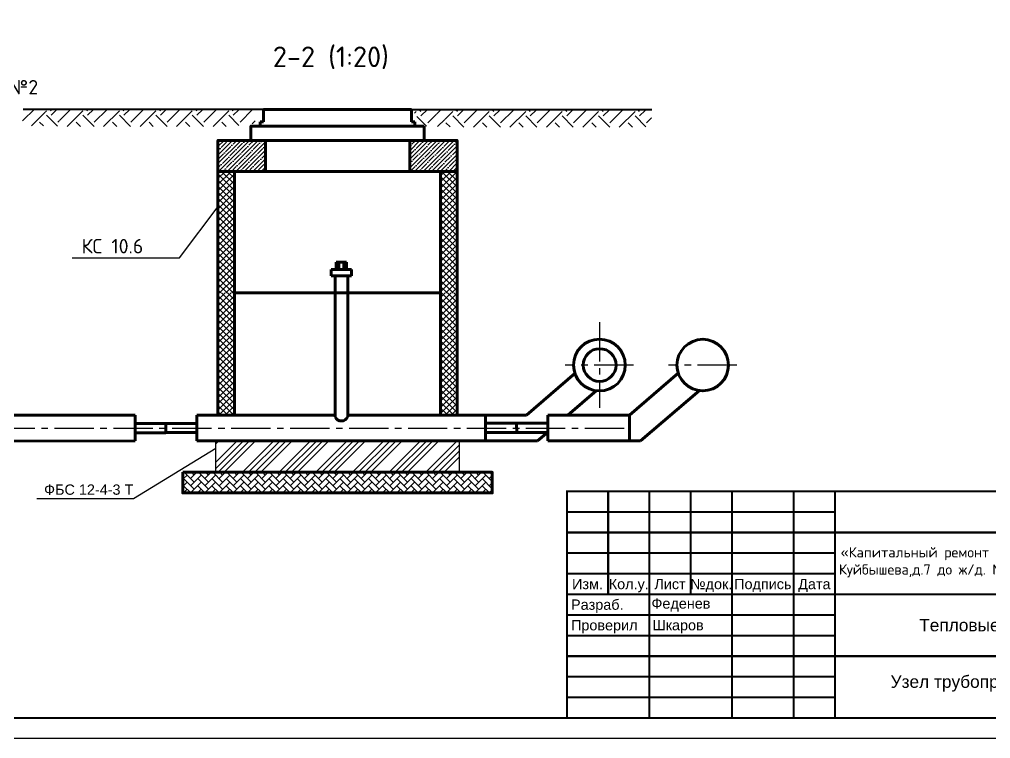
# Model space of a CAD drawing. Header units: metres. Extents: x 1642 to 8476, y 831 to 5441.
# Drawn here: x 5094.3 to 5329.7, y 1836.4 to 2010.9 of the extents above; entities that cross this region are included whole.
import ezdxf
from ezdxf.enums import TextEntityAlignment as Align

# ---------------------------------------------------------------- set-up
doc = ezdxf.new("R2010")
doc.units = ezdxf.units.M
doc.linetypes.add('осевая2', pattern=[28.575, 19.05, -3.175, 3.175, -3.175])
for name, color, linetype, lineweight in [('2 Рамка обычные', 1, 'Continuous', 60), ('3 Оъекты сущ.', 7, 'Continuous', 30), ('9 Размеры на геодезии', 5, 'Continuous', 40), ('Объекты проект.', 1, 'Continuous', 80), ('Осевая', 2, 'осевая2', 30), ('Размер', 4, 'Continuous', 30), ('Размерный', 4, 'Continuous', 30), ('Размеры на чертеже', 250, 'Continuous', 25)]:
    doc.layers.add(name, color=color, linetype=linetype, lineweight=lineweight)
doc.layers.add('Штриховка', color=7, linetype='Continuous')
doc.styles.add('-ISOCPEUR-', font='isocpeur.ttf')
doc.styles.get("Standard").update_dxf_attribs({"font": 'arial.ttf'})

# ---------------------------------------------------------------- blocks, each defined once
blk = doc.blocks.new('*U330')
blk.add_lwpolyline([(0, 123), (594, 123), (594, -297), (0, -297)], close=True)
at = {"const_width": 0.5}
blk.add_lwpolyline([(20, 118), (589, 118), (589, -292), (20, -292)], close=True, dxfattribs=at)
for points in [[(404, -292), (404, -237), (589, -237)], [(414, -237), (414, -262)], [(424, -237), (424, -292)], [(434, -237), (434, -262)], [(444, -237), (444, -292)], [(459, -237), (459, -292)], [(469, -237), (469, -292)], [(404, -242), (469, -242)], [(404, -247), (469, -247)], [(469, -247), (589, -247)], [(404, -252), (469, -252)], [(404, -257), (469, -257)], [(404, -262), (589, -262)], [(404, -267), (469, -267)], [(404, -272), (469, -272)], [(404, -277), (469, -277)], [(469, -277), (589, -277)], [(404, -282), (469, -282)], [(404, -287), (469, -287)]]:
    blk.add_lwpolyline(points, dxfattribs=at)
for s, p in [('Изм.', (409, -259.5)), ('Кол.у.', (419, -259.5)), ('Лист', (429, -259.5)), ('№док.', (439, -259.5)), ('Подпись', (451.5, -259.5)), ('Дата', (464, -259.5))]:
    blk.add_text(s, height=2.5).set_placement(p, align=Align.MIDDLE_CENTER)
for s, p in [('Разраб.', (405, -264.5)), ('Проверил', (405, -269.5))]:
    blk.add_text(s, height=2.5).set_placement(p, align=Align.MIDDLE_LEFT)
at = {"insert": (527.34, -255.97), "char_height": 2.5, "width": 124.3112, "attachment_point": 5, "style": '-ISOCPEUR-'}
blk.add_mtext('\\pi3.21545;{\\C7;«Капитальный ремонт (реконструкция) тепловых сетей от ТК-8013 по ул. Куйбышева,д.7 до ж/д. №6 по ул. Луговая в ГО г. Рыбинск Ярославской области».}', dxfattribs=at)
blk.add_attdef('РАЗРАБОТАЛ', text='', height=2.5).set_placement((424.5, -264.22), align=Align.MIDDLE_LEFT)
at = {"flags": 8}
for tag, height, p in [('ДАТА', 2.5, (464.07, -264.4)), ('ЛИСТ', 3, (560.39, -271.92)), ('ЛИСТОВ', 3, (577.89, -271.92))]:
    blk.add_attdef(tag, text='', height=height, dxfattribs=at).set_placement(p, align=Align.MIDDLE_CENTER)
blk.add_attdef('ПРОВЕРИЛ', (424.75, -270.73), '', height=2.5)
for tag, p in [('ТЕПЛОВЫЕ_СЕТИ_001', (489.41, -270.98)), ('ИМЯ_ЧЕРТЕЖА_001', (492.54, -284.68))]:
    blk.add_attdef(tag, p, '', height=3, dxfattribs=at)
at = {"style": '-ISOCPEUR-', "flags": 8}
blk.add_attdef('ФОРМАТ', text='', height=3, dxfattribs=at).set_placement((554.97, -294.75), align=Align.MIDDLE_CENTER)

msp = doc.modelspace()

# ---------------------------------------------------------------- hatches: boundary and pattern name
h = msp.add_hatch()
h.set_pattern_fill('ANSI35', scale=0.23)
h.set_pattern_definition([(45, (586.2834, -252.4151), (-1.03272945, 1.03272945), []), (45, (587.3161, -252.4151), (-1.03272945, 1.03272945), [1.825625, -0.365125, 0, -0.365125])])
h.paths.add_polyline_path([(5142.388, 1981.525), (5142.388, 1974.025), (5153.888, 1974.025), (5153.888, 1981.525)])
h.paths.add_polyline_path([(5188.888, 1974.025), (5200.388, 1974.025), (5200.388, 1981.525), (5188.888, 1981.525)])
h = msp.add_hatch()
h.set_pattern_fill('ANSI37', scale=0.33)
h.set_pattern_definition([(45, (436.9373, -237.9151), (-0.74087113, 0.74087113), []), (135, (436.9373, -237.9151), (-0.74087113, -0.74087113), [])])
h.paths.add_polyline_path([(5146.388, 1974.025), (5142.388, 1974.025), (5142.388, 1944.525), (5146.388, 1944.525)])
h.paths.add_polyline_path([(5200.388, 1974.025), (5196.388, 1974.025), (5196.388, 1944.525), (5200.388, 1944.525)])
h = msp.add_hatch()
h.set_pattern_fill('ANSI37', scale=0.33)
h.set_pattern_definition([(45, (436.9373, -267.4151), (-0.74087113, 0.74087113), []), (135, (436.9373, -267.4151), (-0.74087113, -0.74087113), [])])
h.paths.add_polyline_path([(5146.388, 1944.525), (5142.388, 1944.525), (5142.388, 1915.025), (5146.388, 1915.025)])
h.paths.add_polyline_path([(5200.388, 1944.525), (5196.388, 1944.525), (5196.388, 1915.025), (5200.388, 1915.025)])
h = msp.add_hatch()
h.set_pattern_fill('ANSI34', scale=0.33)
h.set_pattern_definition([(45, (223.883, 8578.6014), (-4.445227, 4.445227), []), (45, (225.365, 8578.6014), (-4.445227, 4.445227), []), (45, (226.8465, 8578.6014), (-4.445227, 4.445227), []), (45, (228.328, 8578.6014), (-4.445227, 4.445227), [])])
h.paths.add_polyline_path([(5141.888, 1908.65), (5141.888, 1901.025), (5200.888, 1901.025), (5200.888, 1908.65), (5172.286, 1908.65)])
h = msp.add_hatch()
h.set_pattern_fill('AR-HBONE', scale=0.012)
h.set_pattern_definition([(45, (511.4298, 7911.8052), (0, 1.72420918), [3.6576, -1.2192]), (135, (512.2919, 7912.6673), (2e-16, 1.72420918), [3.6576, -1.2192])])
h.paths.add_polyline_path([(5133.871, 1896.025), (5208.904, 1896.025), (5208.904, 1901.025), (5133.871, 1901.025)])
at = {"layer": 'Штриховка'}
h = msp.add_hatch(dxfattribs=at)
h.set_pattern_fill('EARTH', color=256, scale=25, angle=45, style=0)
h.set_pattern_definition([(45, (-129041.7694, 585736.317), (0, 8.838834765), [6.25, -6.25]), (45, (-129043.427, 585737.974), (0, 8.838834765), [6.25, -6.25]), (45, (-129045.084, 585739.6316), (0, 8.838834765), [6.25, -6.25]), (135, (-129045.084, 585740.7364), (-8.838834765, 9e-16), [6.25, -6.25]), (135, (-129043.427, 585742.3937), (-8.838834765, 9e-16), [6.25, -6.25]), (135, (-129041.7694, 585744.051), (-8.838834765, 9e-16), [6.25, -6.25])])
h.paths.add_polyline_path([(5153.285, 1988.842), (5153.098, 1988.59), (5150.81, 1985.497), (5150.983, 1985.731)], flags=17)
h.paths.add_polyline_path([(5145.783, 1988.958), (5153.42, 1989.025), (5150.896, 1985.614), (5145.783, 1984.927)])
h.paths.add_polyline_path([(5099.707, 1989.066), (5145.783, 1989.066), (5145.783, 1984.927), (5106.21, 1984.927)])
h.paths.add_polyline_path([(5095.027, 1989.201), (5099.142, 1989.201), (5106.21, 1984.927), (5095.019, 1985.152)])
h = msp.add_hatch(dxfattribs=at)
h.set_pattern_fill('EARTH', color=256, scale=25, angle=45, style=0)
h.set_pattern_definition([(45, (-129164.227, 585736.141), (0, 8.838834765), [6.25, -6.25]), (45, (-129165.8846, 585737.798), (0, 8.838834765), [6.25, -6.25]), (45, (-129167.542, 585739.4555), (0, 8.838834765), [6.25, -6.25]), (135, (-129167.542, 585740.5603), (-8.838834765, 9e-16), [6.25, -6.25]), (135, (-129165.8846, 585742.2176), (-8.838834765, 9e-16), [6.25, -6.25]), (135, (-129164.227, 585743.875), (-8.838834765, 9e-16), [6.25, -6.25])])
h.paths.add_polyline_path([(5247.647, 1988.554), (5247.514, 1988.349), (5247.402, 1984.859), (5247.558, 1985.135)])
h.paths.add_polyline_path([(5240.111, 1988.781), (5247.606, 1988.765), (5247.558, 1984.816), (5240.111, 1984.751)])
h.paths.add_polyline_path([(5194.035, 1988.89), (5240.111, 1988.89), (5240.111, 1984.751), (5200.538, 1984.751)])
h.paths.add_polyline_path([(5189.355, 1989.025), (5193.47, 1989.025), (5200.538, 1984.751), (5192.351, 1984.976)])

# ---------------------------------------------------------------- linework, layer by layer
for p, q in [((5153.888, 1974.025), (5142.388, 1974.025)), ((5200.388, 1974.025), (5188.888, 1974.025)), ((5133.102, 1953.037), (5142.688, 1965.806)), ((5107.051, 1953.037), (5133.102, 1953.037)), ((5121.902, 1894.667), (5141.888, 1906.895)), ((5098.455, 1894.667), (5121.902, 1894.667))]:
    msp.add_line(p, q)
at = {"layer": '2 Рамка обычные', "color": 7}
for p, q in [((5153.42, 1986.025), (5153.42, 1989.025)), ((5153.42, 1989.025), (5189.355, 1989.025)), ((5153.42, 1986.025), (5153.42, 1989.025)), ((5189.355, 1986.025), (5189.355, 1989.025)), ((5189.355, 1986.025), (5189.355, 1989.025)), ((5152.638, 1985.025), (5152.638, 1986.025)), ((5152.638, 1986.025), (5153.42, 1986.025)), ((5152.638, 1985.025), (5152.638, 1986.025)), ((5152.638, 1986.025), (5153.42, 1986.025)), ((5153.888, 1985.025), (5152.638, 1985.025)), ((5153.888, 1985.025), (5152.638, 1985.025)), ((5153.888, 1985.025), (5188.888, 1985.025)), ((5188.888, 1985.025), (5190.138, 1985.025)), ((5188.888, 1985.025), (5190.138, 1985.025)), ((5190.138, 1986.025), (5189.355, 1986.025)), ((5190.138, 1986.025), (5189.355, 1986.025)), ((5190.138, 1985.025), (5190.138, 1986.025)), ((5190.138, 1985.025), (5190.138, 1986.025)), ((5153.888, 1974.025), (5153.888, 1981.525)), ((5153.888, 1981.525), (5188.888, 1981.525)), ((5188.888, 1981.525), (5188.888, 1974.025)), ((5200.388, 1974.025), (5142.388, 1974.025)), ((5142.388, 1974.025), (5142.388, 1944.525)), ((5146.388, 1974.025), (5146.388, 1944.525)), ((5153.888, 1974.025), (5188.888, 1974.025)), ((5196.388, 1974.025), (5196.388, 1944.525)), ((5200.388, 1944.525), (5200.388, 1974.025)), ((5142.388, 1944.525), (5142.388, 1915.025)), ((5146.388, 1944.525), (5146.388, 1915.025)), ((5146.388, 1944.525), (5196.388, 1944.525)), ((5196.388, 1944.525), (5196.388, 1915.025)), ((5200.388, 1915.025), (5200.388, 1944.525))]:
    msp.add_line(p, q, dxfattribs=at)
for points in [[(5192.388, 1985.025), (5150.388, 1985.025), (5150.388, 1981.525), (5192.388, 1981.525)], [(5133.871, 1901.025), (5208.904, 1901.025), (5208.904, 1896.025), (5133.871, 1896.025)]]:
    msp.add_lwpolyline(points, close=True, dxfattribs=at)
for points in [[(5153.888, 1981.525), (5142.388, 1981.525), (5142.388, 1974.025), (5153.888, 1974.025)], [(5188.888, 1974.025), (5200.388, 1974.025), (5200.388, 1981.525), (5188.888, 1981.525)]]:
    msp.add_lwpolyline(points, dxfattribs=at)
at = {"layer": '9 Размеры на геодезии', "color": 0, "linetype": 'ByBlock'}
for p, q in [((5153.42, 1989.025), (5095.161, 1989.025)), ((5189.355, 1989.025), (5247.616, 1989.025))]:
    msp.add_line(p, q, dxfattribs=at)
at = {"layer": 'Объекты проект.', "lineweight": 60}
for p, q in [((5172.312, 1950.176), (5169.868, 1950.176)), ((5169.868, 1950.176), (5169.868, 1948.648)), ((5171.09, 1950.176), (5171.09, 1951.957)), ((5172.312, 1951.957), (5171.09, 1951.957)), ((5171.701, 1951.957), (5171.701, 1950.176)), ((5173.534, 1951.957), (5172.312, 1951.957)), ((5174.756, 1950.176), (5172.312, 1950.176)), ((5172.923, 1951.957), (5172.923, 1950.176)), ((5173.534, 1950.176), (5173.534, 1951.957)), ((5174.756, 1948.648), (5174.756, 1950.176)), ((5169.868, 1948.648), (5174.756, 1948.648)), ((5170.781, 1948.648), (5170.781, 1914.499)), ((5173.843, 1948.648), (5173.843, 1914.499)), ((5242.194, 1914.9), (5254.004, 1925.046)), ((5244.87, 1908.65), (5259.178, 1920.82)), ((5122.286, 1914.875), (5083.511, 1914.875)), ((5122.286, 1914.875), (5122.293, 1908.625)), ((5137.286, 1908.65), (5137.286, 1914.9)), ((5137.286, 1914.9), (5170.781, 1914.9)), ((5207.286, 1914.9), (5173.843, 1914.9)), ((5207.286, 1914.9), (5207.286, 1908.65)), ((5222.378, 1908.65), (5222.378, 1914.9)), ((5222.378, 1914.9), (5242.194, 1914.9)), ((5242.194, 1914.9), (5242.194, 1908.65)), ((5129.786, 1912.875), (5122.286, 1912.875)), ((5129.786, 1912.875), (5137.286, 1912.875)), ((5129.786, 1910.625), (5129.786, 1912.875)), ((5129.786, 1912.875), (5129.786, 1910.625)), ((5129.786, 1910.625), (5129.786, 1912.875)), ((5129.786, 1912.875), (5129.786, 1910.625)), ((5207.286, 1912.9), (5214.786, 1912.9)), ((5214.832, 1910.775), (5214.786, 1912.9)), ((5222.378, 1912.896), (5214.878, 1912.896)), ((5122.286, 1910.625), (5129.786, 1910.625)), ((5129.786, 1910.65), (5137.286, 1910.65)), ((5214.786, 1910.65), (5207.286, 1910.65)), ((5222.378, 1910.65), (5214.878, 1910.65)), ((5122.286, 1908.625), (5083.511, 1908.582)), ((5137.286, 1908.65), (5172.286, 1908.65)), ((5207.286, 1908.65), (5172.286, 1908.65)), ((5222.378, 1908.65), (5242.194, 1908.65)), ((5242.194, 1908.65), (5244.87, 1908.65))]:
    msp.add_line(p, q, dxfattribs=at)
at = {"layer": 'Объекты проект.', "color": 5, "lineweight": 60}
for p, q in [((5217.194, 1914.9), (5229.004, 1925.046)), ((5227.218, 1914.9), (5234.178, 1920.82)), ((5207.378, 1914.9), (5217.194, 1914.9)), ((5219.87, 1908.65), (5222.378, 1910.782)), ((5207.286, 1908.65), (5217.139, 1908.65)), ((5217.194, 1908.65), (5219.87, 1908.65))]:
    msp.add_line(p, q, dxfattribs=at)
for centre, radius in [((5234.878, 1927.025), 6.274), ((5234.933, 1927.025), 3.975)]:
    msp.add_circle(centre, radius, dxfattribs=at)
at = {"layer": 'Объекты проект.', "lineweight": 60}
msp.add_circle((5259.933, 1927.025), 6.25, dxfattribs=at)
msp.add_arc((5172.309, 1915.11), 1.651, 202.33276, 338.29349, dxfattribs=at)
at = {"layer": 'Осевая', "color": 3, "ltscale": 0.5}
for p, q in [((5234.878, 1937.407), (5234.878, 1916.642)), ((5243.153, 1927.025), (5226.602, 1927.025)), ((5268.209, 1927.025), (5251.657, 1927.025)), ((5074.176, 1911.707), (5242.194, 1911.707))]:
    msp.add_line(p, q, dxfattribs=at)
at = {"layer": 'Размер', "color": 7, "lineweight": 30}
for p, q in [((5141.888, 1901.025), (5141.888, 1908.65)), ((5200.888, 1908.65), (5200.888, 1901.025)), ((5200.888, 1901.025), (5141.888, 1901.025))]:
    msp.add_line(p, q, dxfattribs=at)

# ---------------------------------------------------------------- block references
at = {"layer": 'Размеры на чертеже', "lineweight": 90}
ref = msp.add_blockref('*U330', (4822.999, 2133.407), dxfattribs=at)
ref.add_attrib('ИМЯ_ЧЕРТЕЖА_001', 'Узел трубопровода №1', (5305.48, 1848.717), dxfattribs={"layer": '0', "height": 3, "flags": 8})
ref.add_attrib('ТЕПЛОВЫЕ_СЕТИ_001', 'Тепловые сети', (5312.41, 1862.431), dxfattribs={"layer": '0', "height": 3, "flags": 8})
ref.add_attrib('РАЗРАБОТАЛ', 'Феденев', dxfattribs={"layer": '0', "height": 2.5}).set_placement((5247.5, 1869.182), align=Align.MIDDLE_LEFT)
ref.add_attrib('ПРОВЕРИЛ', 'Шкаров', (5247.748, 1862.677), dxfattribs={"layer": '0', "height": 2.5})

# ---------------------------------------------------------------- texts
at = {"insert": (5100.232, 1898.063), "char_height": 2.5, "width": 22.50051, "attachment_point": 1}
msp.add_mtext('ФБС 12-4-3 Т', dxfattribs=at)
at = {"layer": '3 Оъекты сущ.', "style": '-ISOCPEUR-'}
msp.add_text('2-2 (1:20)', height=5, dxfattribs=at).set_placement((5169.762, 2001.82), align=Align.MIDDLE_CENTER)
at = {"layer": 'Размерный', "color": 0, "style": '-ISOCPEUR-'}
for s, p in [('Колодец дренажный №2 ', (5044.783, 1992.687)), ('КС 10.6', (5109.308, 1954.128))]:
    msp.add_text(s, height=3.5, dxfattribs=at).set_placement(p)

doc.saveas('drawing.dxf')
